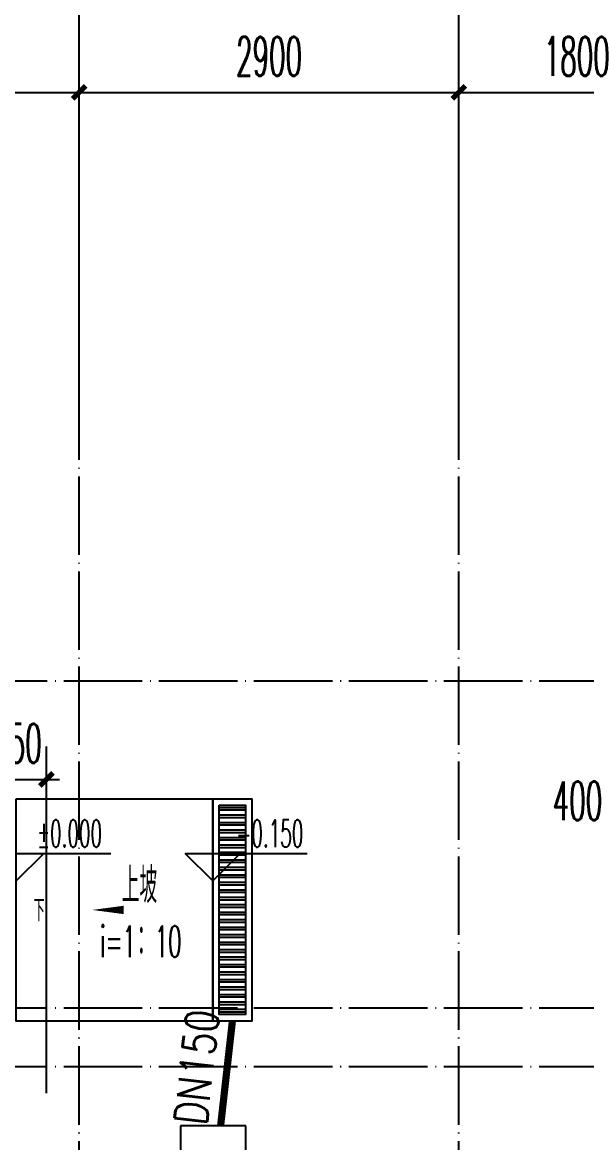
# Model space of a CAD drawing. Extents: x 27938 to 1507990, y 110129 to 923079.
# Drawn here: x 847783 to 852092, y 684629 to 693192 of the extents above; entities that cross this region are included whole.
import ezdxf

# ---------------------------------------------------------------- set-up
doc = ezdxf.new("R2010")
doc.units = 0
doc.header["$LTSCALE"] = 1000
doc.header["$MEASUREMENT"] = 0
doc.linetypes.add('DOTE', pattern=[2.42, 2, -0.2, 0.02, -0.2])
for name, color, linetype in [('AXIS', 3, 'Continuous'), ('DIM_ELEV', 3, 'Continuous'), ('DIM_SYMB', 3, 'Continuous'), ('DOTE', 1, 'Continuous'), ('PIPE-雨水', 4, 'TG_Y'), ('PUB_TEXT', 4, 'Continuous'), ('STAIR', 2, 'Continuous'), ('TEXT_雨水', 7, 'Continuous'), ('TWT_DIM', 3, 'Continuous'), ('TWT_雨水口', 4, 'Continuous')]:
    doc.layers.add(name, color=color, linetype=linetype)
doc.styles.add('_TCH_DIM', font='SIMPLEX.shx', dxfattribs={"width": 0.7, "bigfont": 'GBCBIG.shx'})
doc.styles.add('_TCH_DIM_T3', font='SIMPLEX.shx', dxfattribs={"width": 0.494118, "bigfont": 'GBCBIG.shx'})
doc.styles.add('_TWT_PIPEDN', font='SIMPLEX', dxfattribs={"width": 0.8, "height": 3.5, "bigfont": 'HZTXT'})
doc.styles.add('TG_LINETYPE', font='SIMPLEX', dxfattribs={"width": 0.8, "height": 3, "bigfont": 'HZTXT'})
doc.linetypes.add('TG_Y', pattern='A,2,-0.229,["Y",TG_LINETYPE,S=0.1,R=0,X=-0.229,Y=-0.15],0', length=2.229)
doc.dimstyles.new('_TCH_ARCH&&100', dxfattribs={"dimtxt": 297.5, "dimasz": 100, "dimexe": 250, "dimexo": 300, "dimgap": 126.25, "dimtad": 1, "dimdec": 0, "dimzin": 0, "dimdsep": 46, "dimtxsty": '_TCH_DIM_T3', "dimblk": 'ARCHTICK', "dimcen": 0.09, "dimclrt": 4, "dimazin": 2, "dimtfac": 1, "dimtdec": 0, "dimtix": 1, "dimtmove": 2, "dimatfit": 3, "dimfxl": 100, "dimtolj": 1, "dimtzin": 0, "dimarcsym": 0})
doc.dimstyles.new('_TWT_ARCH&&100', dxfattribs={"dimtxt": 297.5, "dimasz": 100, "dimexe": 250, "dimexo": 300, "dimgap": 126.25, "dimtad": 1, "dimdec": 0, "dimzin": 0, "dimdsep": 46, "dimtxsty": '_TCH_DIM_T3', "dimblk": 'ARCHTICK', "dimcen": 0.09, "dimclrt": 7, "dimazin": 2, "dimtfac": 1, "dimtdec": 0, "dimtix": 1, "dimtmove": 2, "dimatfit": 3, "dimfxl": 1, "dimtolj": 1, "dimtzin": 0, "dimarcsym": 0})

# ---------------------------------------------------------------- blocks, each defined once
blk = doc.blocks.new('A$C787F6C08')
h = blk.add_hatch()
h.set_pattern_fill('ANSI32', color=246, scale=12, angle=135)
h.set_pattern_definition([(180, (0, 0), (-4e-15, -57.15), []), (180, (-19.05, 19.05), (-4e-15, -57.15), [])])
h.paths.add_polyline_path([(50, -1649.9), (250, -1649.9), (250, -50), (50, -50)])
at = {"color": 246}
for points in [[(0, 0), (300, 0), (300, -1699.9), (0, -1699.9)], [(50, -50), (250, -50), (250, -1649.9), (50, -1649.9)]]:
    blk.add_lwpolyline(points, close=True, dxfattribs=at)
blk = doc.blocks.new('A$C62CD4B6E')
at = {"layer": 'DIM_ELEV', "color": 8}
for p, q in [((4909.7, -1018.2), (5840.6, -1018.2)), ((5119.7, -1228.2), (5329.7, -1018.2)), ((6619.7, -1228.2), (6409.7, -1018.2)), ((6409.7, -1018.2), (7340.6, -1018.2)), ((6619.7, -1228.2), (6829.7, -1018.2))]:
    blk.add_line(p, q, dxfattribs=at)
at = {"layer": 'DIM_SYMB', "color": 8}
for points in [[(5219.1, -1449.8, 0, 0, 0), (699.7, -1449.7, 0, 40, 0), (849.7, -1449.7, 0, 0, 0)], [(6407, -1449.8, 0, 0, 0), (5700.3, -1449.7, 0, 64, 0), (5940.3, -1449.7, 0, 0, 0)]]:
    blk.add_lwpolyline(points, format="xyseb", dxfattribs=at)
at = {"layer": 'STAIR', "color": 8}
blk.add_lwpolyline([(5119.7, -599.8), (6619.7, -599.8), (6619.7, -2299.8), (5119.7, -2299.8)], close=True, dxfattribs=at)
at = {"color": 8}
blk.add_blockref('A$C787F6C08', (6619.7, -599.8), dxfattribs=at)
at = {"layer": 'DIM_ELEV', "color": 7, "style": '_TCH_DIM', "width": 0.494118}
for s, p in [('%%P0.000', (5280.6, -969.2)), ('-0.150', (6800.2, -969.2))]:
    blk.add_text(s, height=208.25, dxfattribs=at).set_placement(p)
at = {"layer": 'DIM_SYMB', "color": 7, "style": '_TCH_DIM', "width": 0.7}
blk.add_text('上坡', height=270.07, rotation=359.99864, dxfattribs=at).set_placement((5924.4, -1397.7))
blk.add_text('下', height=168.8, dxfattribs=at).set_placement((5251.7, -1537.3))
at = {"layer": 'PUB_TEXT', "color": 8, "style": '_TCH_DIM'}
for s, height, width, p in [('i=1', 238, 0.494118, (5760.9, -1809.8)), ('：', 270.1, 0.7, (6040.9, -1809.8)), ('10', 238, 0.494118, (6178.5, -1809.8))]:
    blk.add_text(s, height=height, rotation=359.99864, dxfattribs=dict(at, width=width)).set_placement(p)
blk = doc.blocks.new('_ArchTick')
at = {"color": 0, "linetype": 'ByBlock', "const_width": 0.4}
blk.add_lwpolyline([(-0.5, -0.5), (0.5, 0.5)], dxfattribs=at)
blk = doc.blocks.new('*D222')
at = {"layer": 'Defpoints', "color": 0}
for p in [(847966.6, 687405.6), (847516.6, 684707.2), (847966.6, 684707.2)]:
    blk.add_point(p, dxfattribs=at)
at = {"layer": 'TWT_DIM', "color": 0, "lineweight": -2}
for p, q in [((847516.6, 685007.2), (847516.6, 687655.6)), ((847966.6, 685007.2), (847966.6, 687655.6)), ((847516.6, 687405.6), (847416.6, 687405.6)), ((847516.6, 687405.6), (847966.6, 687405.6)), ((847966.6, 687405.6), (848066.6, 687405.6))]:
    blk.add_line(p, q, dxfattribs=at)
at = {"layer": 'TWT_DIM', "color": 0, "lineweight": -2, "xscale": 100, "yscale": 100, "zscale": 100}
blk.add_blockref('_ArchTick', (847516.6, 687405.6), dxfattribs=at)
at = {"layer": 'TWT_DIM', "color": 0, "lineweight": -2, "xscale": 100, "yscale": 100, "zscale": 100, "rotation": 180}
blk.add_blockref('_ArchTick', (847966.6, 687405.6), dxfattribs=at)
at = {"layer": 'TWT_DIM', "color": 7, "insert": (847741.6, 687680.6), "char_height": 297.5, "attachment_point": 5, "style": '_TCH_DIM_T3'}
blk.add_mtext('\\A1;450', dxfattribs=at)
blk = doc.blocks.new('*D730')
at = {"layer": 'Defpoints', "color": 0}
for p in [(852711.5, 686966.6), (852311.5, 684707.2), (852711.5, 684707.2)]:
    blk.add_point(p, dxfattribs=at)
at = {"layer": 'TWT_DIM', "color": 0, "lineweight": -2}
for p, q in [((852311.5, 685007.2), (852311.5, 687216.6)), ((852711.5, 685007.2), (852711.5, 687216.6)), ((852311.5, 686966.6), (852711.5, 686966.6))]:
    blk.add_line(p, q, dxfattribs=at)
at = {"layer": 'TWT_DIM', "color": 0, "lineweight": -2, "xscale": 100, "yscale": 100, "zscale": 100, "rotation": 180}
blk.add_blockref('_ArchTick', (852311.5, 686966.6), dxfattribs=at)
at = {"layer": 'TWT_DIM', "color": 0, "lineweight": -2, "xscale": 100, "yscale": 100, "zscale": 100}
blk.add_blockref('_ArchTick', (852711.5, 686966.6), dxfattribs=at)
at = {"layer": 'TWT_DIM', "color": 7, "insert": (852022.5, 687241.6), "char_height": 297.5, "attachment_point": 5, "style": '_TCH_DIM_T3'}
blk.add_mtext('\\A1;400', dxfattribs=at)
blk = doc.blocks.new('*D957')
at = {"layer": 'AXIS', "color": 0, "lineweight": -2}
for p, q in [((846416.6, 690457.2), (846416.6, 692907.2)), ((848216.6, 690457.2), (848216.6, 692907.2)), ((846416.6, 692657.2), (848216.6, 692657.2))]:
    blk.add_line(p, q, dxfattribs=at)
at = {"layer": 'Defpoints', "color": 0}
for p in [(848216.6, 692657.2), (846416.6, 690157.2), (848216.6, 690157.2)]:
    blk.add_point(p, dxfattribs=at)
at = {"layer": 'AXIS', "color": 0, "lineweight": -2, "xscale": 100, "yscale": 100, "zscale": 100, "rotation": 180}
blk.add_blockref('_ArchTick', (846416.6, 692657.2), dxfattribs=at)
at = {"layer": 'AXIS', "color": 0, "lineweight": -2, "xscale": 100, "yscale": 100, "zscale": 100}
blk.add_blockref('_ArchTick', (848216.6, 692657.2), dxfattribs=at)
at = {"layer": 'AXIS', "color": 4, "insert": (847316.6, 692932.2), "char_height": 297.5, "attachment_point": 5, "style": '_TCH_DIM_T3'}
blk.add_mtext('\\A1;1800', dxfattribs=at)
blk = doc.blocks.new('*D958')
at = {"layer": 'AXIS', "color": 0, "lineweight": -2}
for p, q in [((848216.6, 690457.2), (848216.6, 692907.2)), ((851116.6, 690457.2), (851116.6, 692907.2)), ((848216.6, 692657.2), (851116.6, 692657.2))]:
    blk.add_line(p, q, dxfattribs=at)
at = {"layer": 'Defpoints', "color": 0}
for p in [(851116.6, 692657.2), (848216.6, 690157.2), (851116.6, 690157.2)]:
    blk.add_point(p, dxfattribs=at)
at = {"layer": 'AXIS', "color": 0, "lineweight": -2, "xscale": 100, "yscale": 100, "zscale": 100, "rotation": 180}
blk.add_blockref('_ArchTick', (848216.6, 692657.2), dxfattribs=at)
at = {"layer": 'AXIS', "color": 0, "lineweight": -2, "xscale": 100, "yscale": 100, "zscale": 100}
blk.add_blockref('_ArchTick', (851116.6, 692657.2), dxfattribs=at)
at = {"layer": 'AXIS', "color": 4, "insert": (849666.6, 692932.2), "char_height": 297.5, "attachment_point": 5, "style": '_TCH_DIM_T3'}
blk.add_mtext('\\A1;2900', dxfattribs=at)
blk = doc.blocks.new('*D959')
at = {"layer": 'AXIS', "color": 0, "lineweight": -2}
for p, q in [((851116.6, 690457.2), (851116.6, 692907.2)), ((852916.6, 690457.2), (852916.6, 692907.2)), ((851116.6, 692657.2), (852916.6, 692657.2))]:
    blk.add_line(p, q, dxfattribs=at)
at = {"layer": 'Defpoints', "color": 0}
for p in [(852916.6, 692657.2), (851116.6, 690157.2), (852916.6, 690157.2)]:
    blk.add_point(p, dxfattribs=at)
at = {"layer": 'AXIS', "color": 0, "lineweight": -2, "xscale": 100, "yscale": 100, "zscale": 100, "rotation": 180}
blk.add_blockref('_ArchTick', (851116.6, 692657.2), dxfattribs=at)
at = {"layer": 'AXIS', "color": 0, "lineweight": -2, "xscale": 100, "yscale": 100, "zscale": 100}
blk.add_blockref('_ArchTick', (852916.6, 692657.2), dxfattribs=at)
at = {"layer": 'AXIS', "color": 4, "insert": (852016.6, 692932.2), "char_height": 297.5, "attachment_point": 5, "style": '_TCH_DIM_T3'}
blk.add_mtext('\\A1;1800', dxfattribs=at)
blk = doc.blocks.new('*D960')
at = {"layer": 'AXIS', "color": 0, "lineweight": -2}
for p, q in [((827816.6, 690457.2), (827816.6, 693707.2)), ((878016.6, 690457.2), (878016.6, 693707.2)), ((827816.6, 693457.2), (878016.6, 693457.2))]:
    blk.add_line(p, q, dxfattribs=at)
at = {"layer": 'Defpoints', "color": 0}
for p in [(878016.6, 693457.2), (827816.6, 690157.2), (878016.6, 690157.2)]:
    blk.add_point(p, dxfattribs=at)
at = {"layer": 'AXIS', "color": 0, "lineweight": -2, "xscale": 100, "yscale": 100, "zscale": 100, "rotation": 180}
blk.add_blockref('_ArchTick', (827816.6, 693457.2), dxfattribs=at)
at = {"layer": 'AXIS', "color": 0, "lineweight": -2, "xscale": 100, "yscale": 100, "zscale": 100}
blk.add_blockref('_ArchTick', (878016.6, 693457.2), dxfattribs=at)
at = {"layer": 'AXIS', "color": 4, "insert": (852916.6, 693732.2), "char_height": 297.5, "attachment_point": 5, "style": '_TCH_DIM_T3'}
blk.add_mtext('\\A1;50200', dxfattribs=at)
blk = doc.blocks.new('$TwtSys$00000424')
for p, q in [((-500, 250), (500, 250)), ((-500, -250), (-500, 250)), ((0, -250), (0, 250)), ((500, 250), (500, -250)), ((500, -250), (-500, -250))]:
    blk.add_line(p, q)
blk.add_solid([(0, 250), (500, 250), (0, -250), (500, -250)])

msp = doc.modelspace()

# ---------------------------------------------------------------- linework, layer by layer
at = {"layer": 'AXIS', "color": 8}
for p, q in [((848216.6, 690157.2), (848216.6, 694157.2)), ((851116.6, 690157.2), (851116.6, 694157.2))]:
    msp.add_line(p, q, dxfattribs=at)
at = {"layer": 'DOTE', "color": 169, "linetype": 'DOTE', "ltscale": 0.3}
for p, q in [((848216.6, 678957.2), (848216.6, 690157.2)), ((851116.6, 678957.2), (851116.6, 690157.2)), ((879916.6, 688157.2), (825916.6, 688157.2)), ((879916.6, 685657.2), (825916.6, 685657.2)), ((879916.6, 685207.2), (825916.6, 685207.2))]:
    msp.add_line(p, q, dxfattribs=at)
at = {"layer": 'PIPE-雨水', "ltscale": 0.5, "const_width": 55}
msp.add_lwpolyline([(849386.6, 685557.3), (849296.7, 684757.2)], dxfattribs=at)

# ---------------------------------------------------------------- block references
at = {"ltscale": 0.5}
msp.add_blockref('A$C62CD4B6E', (842616.6, 687857.2), dxfattribs=at)
at = {"layer": 'TWT_雨水口', "yscale": -1, "rotation": 269.9999673328503}
msp.add_blockref('$TwtSys$00000424', (849240.5, 684257.2), dxfattribs=at)

# ---------------------------------------------------------------- texts
at = {"layer": 'TEXT_雨水', "style": '_TWT_PIPEDN', "width": 0.8}
msp.add_text('DN150', height=250, rotation=83.58928, dxfattribs=at).set_placement((849189.6, 684753.1))

# ---------------------------------------------------------------- dimensions: what is measured, and where the dimension line sits
at = {"layer": 'AXIS', "color": 8}
for p1, p2, distance, picture, middle in [((827816.6, 690157.2), (878016.6, 690157.2), 3300, '*D960', (852916.6, 693732.2)), ((846416.6, 690157.2), (848216.6, 690157.2), 2500, '*D957', (847316.6, 692932.2)), ((848216.6, 690157.2), (851116.6, 690157.2), 2500, '*D958', (849666.6, 692932.2)), ((851116.6, 690157.2), (852916.6, 690157.2), 2500, '*D959', (852016.6, 692932.2))]:
    dim = msp.add_aligned_dim(p1=p1, p2=p2, distance=distance, dimstyle='_TCH_ARCH&&100', dxfattribs=at)
    dim.commit()
    dim.dimension.update_dxf_attribs({"geometry": picture, "text_midpoint": middle})
at = {"layer": 'TWT_DIM'}
dim = msp.add_aligned_dim(p1=(847516.6, 684707.2), p2=(847966.6, 684707.2), distance=2698.4, dimstyle='_TWT_ARCH&&100', dxfattribs=at)
dim.commit()
dim.dimension.update_dxf_attribs({"geometry": '*D222', "text_midpoint": (847741.6, 687680.6)})
dim = msp.add_linear_dim(base=(852711.5, 686966.6), p1=(852311.5, 684707.2), p2=(852711.5, 684707.2), angle=0, dimstyle='_TWT_ARCH&&100', dxfattribs=at)
dim.commit()
dim.dimension.update_dxf_attribs({"geometry": '*D730', "text_midpoint": (852022.5, 687241.6), "dimtype": 129})

doc.saveas('drawing.dxf')
